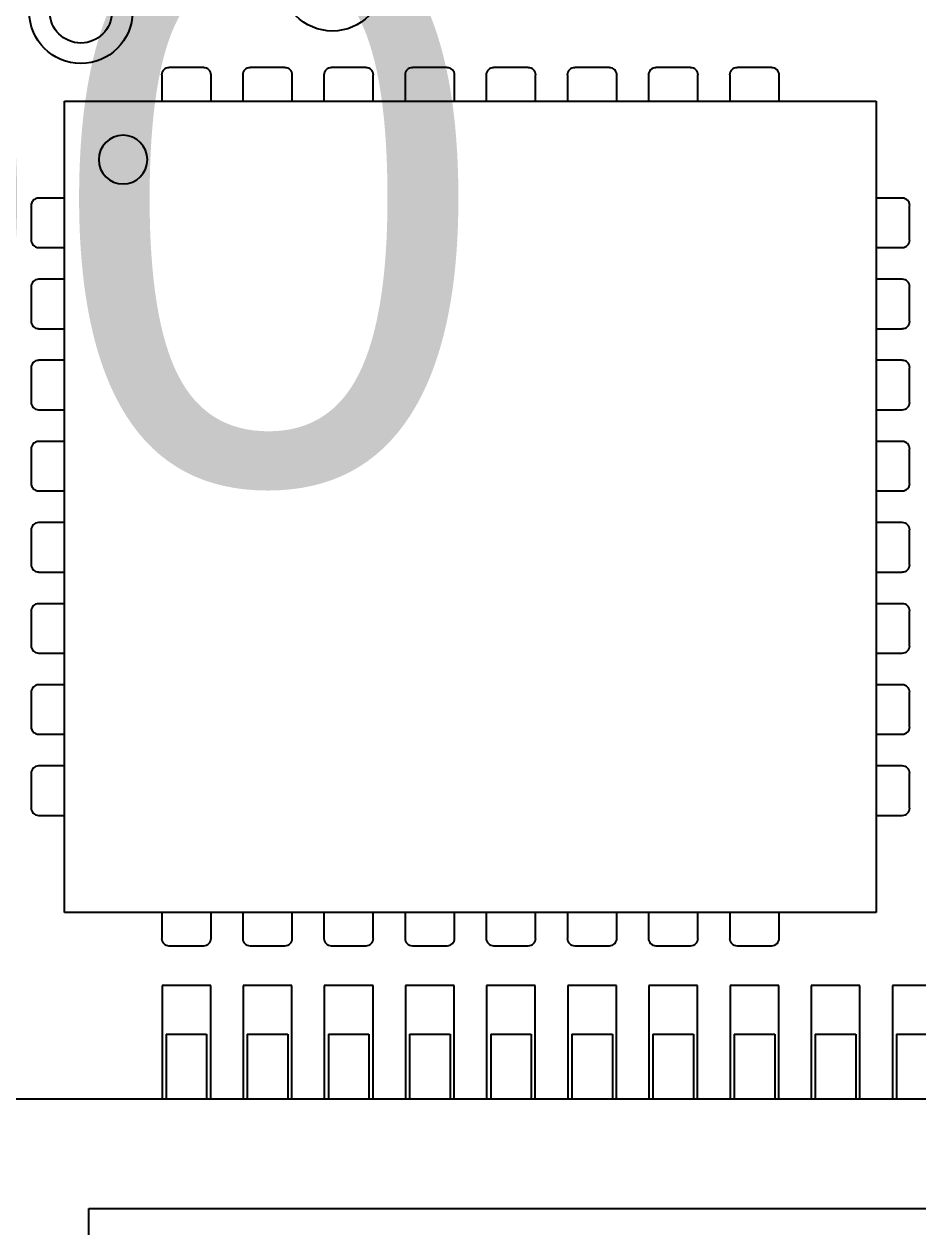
# Model space of a CAD drawing. Extents: x 77 to 183, y 92 to 133.
# Drawn here: x 100.03 to 105.53, y 103.28 to 110.69 of the extents above; entities that cross this region are included whole.
import ezdxf
from ezdxf.enums import TextEntityAlignment as Align

# ---------------------------------------------------------------- set-up
doc = ezdxf.new("R2010")
doc.units = 0
doc.layers.get('0').update_dxf_attribs({"linetype": 'CONTINUOUS'})
for name, color, linetype in [('Dimension', 7, 'CONTINUOUS'), ('Dimension002', 7, 'CONTINUOUS'), ('View004', 7, 'CONTINUOUS')]:
    doc.layers.add(name, color=color, linetype=linetype)
doc.styles.get("Standard").update_dxf_attribs({"font": 'arial.ttf'})
doc.dimstyles.get("Standard").update_dxf_attribs({"dimscale": 0, "dimtxt": 2.5, "dimasz": 2.5, "dimexe": 1.25, "dimexo": 0.625, "dimtad": 1, "dimtxsty": 'STANDARD', "dimcen": 2.5, "dimazin": 3, "dimtfac": 1, "dimtmove": 0, "dimatfit": 3})

# ---------------------------------------------------------------- blocks, each defined once
blk = doc.blocks.new('*Dimension')
at = {"color": 0}
for points in [[(89.775, 119.367), (89.775, 118.533), (94.775, 118.95)], [(119.775, 119.367), (119.775, 118.533), (114.775, 118.95)]]:
    blk.add_solid(points, dxfattribs=at)
at = {"layer": 'Dimension'}
for p, q in [((94.775, 97.8653), (94.775, 118.95)), ((94.775, 118.95), (114.775, 118.95)), ((114.775, 97.8653), (114.775, 118.95))]:
    blk.add_line(p, q, dxfattribs=at)
blk.add_text('20.00', height=3.5, dxfattribs=at).set_placement((104.775, 118.95), align=Align.CENTER)
blk = doc.blocks.new('*Dimension002')
at = {"color": 0}
for points in [[(97.1917, 121.365), (96.3583, 121.365), (96.775, 116.365)], [(97.1917, 94.3653), (96.3583, 94.3653), (96.775, 99.3653)]]:
    blk.add_solid(points, dxfattribs=at)
at = {"layer": 'Dimension002'}
for p, q in [((96.275, 116.365), (96.775, 116.365)), ((96.775, 116.365), (96.775, 99.3653)), ((96.275, 99.3653), (96.775, 99.3653))]:
    blk.add_line(p, q, dxfattribs=at)
blk.add_text('17.00', height=3.5, dxfattribs=at).set_placement((96.775, 107.865), align=Align.CENTER)

msp = doc.modelspace()

# ---------------------------------------------------------------- linework, layer by layer
at = {"layer": 'View004'}
for p, q in [((101.132, 110.422), (100.918, 110.422)), ((101.132, 110.422), (100.918, 110.422)), ((101.632, 110.422), (101.418, 110.422)), ((101.632, 110.422), (101.418, 110.422)), ((102.132, 110.422), (101.918, 110.422)), ((102.132, 110.422), (101.918, 110.422)), ((102.632, 110.422), (102.418, 110.422)), ((102.632, 110.422), (102.418, 110.422)), ((103.132, 110.422), (102.918, 110.422)), ((103.132, 110.422), (102.918, 110.422)), ((103.632, 110.422), (103.418, 110.422)), ((103.632, 110.422), (103.418, 110.422)), ((104.132, 110.422), (103.918, 110.422)), ((104.132, 110.422), (103.918, 110.422)), ((104.632, 110.422), (104.418, 110.422)), ((104.632, 110.422), (104.418, 110.422)), ((100.873, 110.376), (100.873, 110.215)), ((100.873, 110.376), (100.873, 110.215)), ((101.177, 110.215), (101.177, 110.376)), ((101.177, 110.215), (101.177, 110.376)), ((101.373, 110.376), (101.373, 110.215)), ((101.373, 110.376), (101.373, 110.215)), ((101.677, 110.215), (101.677, 110.376)), ((101.677, 110.215), (101.677, 110.376)), ((101.873, 110.376), (101.873, 110.215)), ((101.873, 110.376), (101.873, 110.215)), ((102.177, 110.215), (102.177, 110.376)), ((102.177, 110.215), (102.177, 110.376)), ((102.373, 110.376), (102.373, 110.215)), ((102.373, 110.376), (102.373, 110.215)), ((102.677, 110.215), (102.677, 110.376)), ((102.677, 110.215), (102.677, 110.376)), ((102.873, 110.376), (102.873, 110.215)), ((102.873, 110.376), (102.873, 110.215)), ((103.177, 110.215), (103.177, 110.376)), ((103.177, 110.215), (103.177, 110.376)), ((103.373, 110.376), (103.373, 110.215)), ((103.373, 110.376), (103.373, 110.215)), ((103.677, 110.215), (103.677, 110.376)), ((103.677, 110.215), (103.677, 110.376)), ((103.873, 110.376), (103.873, 110.215)), ((103.873, 110.376), (103.873, 110.215)), ((104.177, 110.215), (104.177, 110.376)), ((104.177, 110.215), (104.177, 110.376)), ((104.373, 110.376), (104.373, 110.215)), ((104.373, 110.376), (104.373, 110.215)), ((104.677, 110.215), (104.677, 110.376)), ((104.677, 110.215), (104.677, 110.376)), ((100.275, 105.215), (100.275, 110.215)), ((100.275, 110.215), (105.275, 110.215)), ((100.275, 105.215), (100.275, 110.215)), ((100.275, 110.215), (105.275, 110.215)), ((100.275, 105.215), (100.275, 110.215)), ((100.275, 110.215), (105.275, 110.215)), ((100.275, 110.215), (105.275, 110.215)), ((100.275, 105.215), (100.275, 110.215)), ((100.275, 105.215), (100.275, 110.215)), ((100.275, 110.215), (105.275, 110.215)), ((100.275, 110.215), (105.275, 110.215)), ((100.275, 105.215), (100.275, 110.215)), ((100.275, 105.215), (100.275, 110.215)), ((100.275, 110.215), (105.275, 110.215)), ((100.275, 110.215), (105.275, 110.215)), ((100.275, 105.215), (100.275, 110.215)), ((100.275, 105.215), (100.275, 110.215)), ((100.275, 110.215), (105.275, 110.215)), ((100.275, 110.215), (105.275, 110.215)), ((100.275, 105.215), (100.275, 110.215)), ((105.275, 110.215), (105.275, 105.215)), ((105.275, 110.215), (105.275, 105.215)), ((105.275, 110.215), (105.275, 105.215)), ((105.275, 110.215), (105.275, 105.215)), ((105.275, 110.215), (105.275, 105.215)), ((105.275, 110.215), (105.275, 105.215)), ((105.275, 110.215), (105.275, 105.215)), ((105.275, 110.215), (105.275, 105.215)), ((105.275, 110.215), (105.275, 105.215)), ((105.275, 110.215), (105.275, 105.215)), ((100.275, 109.618), (100.114, 109.618)), ((100.275, 109.618), (100.114, 109.618)), ((105.436, 109.618), (105.275, 109.618)), ((105.436, 109.618), (105.275, 109.618)), ((100.069, 109.572), (100.069, 109.359)), ((100.069, 109.572), (100.069, 109.359)), ((105.481, 109.359), (105.481, 109.572)), ((105.481, 109.359), (105.481, 109.572)), ((100.114, 109.313), (100.275, 109.313)), ((100.114, 109.313), (100.275, 109.313)), ((105.275, 109.313), (105.436, 109.313)), ((105.275, 109.313), (105.436, 109.313)), ((100.069, 109.072), (100.069, 108.859)), ((100.069, 109.072), (100.069, 108.859)), ((100.275, 109.118), (100.114, 109.118)), ((100.275, 109.118), (100.114, 109.118)), ((105.436, 109.118), (105.275, 109.118)), ((105.436, 109.118), (105.275, 109.118)), ((105.481, 108.859), (105.481, 109.072)), ((105.481, 108.859), (105.481, 109.072)), ((100.114, 108.813), (100.275, 108.813)), ((100.114, 108.813), (100.275, 108.813)), ((105.275, 108.813), (105.436, 108.813)), ((105.275, 108.813), (105.436, 108.813)), ((100.275, 108.618), (100.114, 108.618)), ((100.275, 108.618), (100.114, 108.618)), ((105.436, 108.618), (105.275, 108.618)), ((105.436, 108.618), (105.275, 108.618)), ((100.069, 108.572), (100.069, 108.359)), ((100.069, 108.572), (100.069, 108.359)), ((105.481, 108.359), (105.481, 108.572)), ((105.481, 108.359), (105.481, 108.572)), ((100.114, 108.313), (100.275, 108.313)), ((100.114, 108.313), (100.275, 108.313)), ((105.275, 108.313), (105.436, 108.313)), ((105.275, 108.313), (105.436, 108.313)), ((100.275, 108.118), (100.114, 108.118)), ((100.275, 108.118), (100.114, 108.118)), ((105.436, 108.118), (105.275, 108.118)), ((105.436, 108.118), (105.275, 108.118)), ((100.069, 108.072), (100.069, 107.859)), ((100.069, 108.072), (100.069, 107.859)), ((105.481, 107.859), (105.481, 108.072)), ((105.481, 107.859), (105.481, 108.072)), ((100.114, 107.813), (100.275, 107.813)), ((100.114, 107.813), (100.275, 107.813)), ((105.275, 107.813), (105.436, 107.813)), ((105.275, 107.813), (105.436, 107.813)), ((100.275, 107.618), (100.114, 107.618)), ((100.275, 107.618), (100.114, 107.618)), ((105.436, 107.618), (105.275, 107.618)), ((105.436, 107.618), (105.275, 107.618)), ((100.069, 107.572), (100.069, 107.359)), ((100.069, 107.572), (100.069, 107.359)), ((105.481, 107.359), (105.481, 107.572)), ((105.481, 107.359), (105.481, 107.572)), ((100.114, 107.313), (100.275, 107.313)), ((100.114, 107.313), (100.275, 107.313)), ((105.275, 107.313), (105.436, 107.313)), ((105.275, 107.313), (105.436, 107.313)), ((100.069, 107.072), (100.069, 106.859)), ((100.069, 107.072), (100.069, 106.859)), ((100.275, 107.118), (100.114, 107.118)), ((100.275, 107.118), (100.114, 107.118)), ((105.436, 107.118), (105.275, 107.118)), ((105.436, 107.118), (105.275, 107.118)), ((105.481, 106.859), (105.481, 107.072)), ((105.481, 106.859), (105.481, 107.072)), ((100.114, 106.813), (100.275, 106.813)), ((100.114, 106.813), (100.275, 106.813)), ((105.275, 106.813), (105.436, 106.813)), ((105.275, 106.813), (105.436, 106.813)), ((100.275, 106.618), (100.114, 106.618)), ((100.275, 106.618), (100.114, 106.618)), ((105.436, 106.618), (105.275, 106.618)), ((105.436, 106.618), (105.275, 106.618)), ((100.069, 106.572), (100.069, 106.359)), ((100.069, 106.572), (100.069, 106.359)), ((105.481, 106.359), (105.481, 106.572)), ((105.481, 106.359), (105.481, 106.572)), ((100.114, 106.313), (100.275, 106.313)), ((100.114, 106.313), (100.275, 106.313)), ((105.275, 106.313), (105.436, 106.313)), ((105.275, 106.313), (105.436, 106.313)), ((100.275, 106.118), (100.114, 106.118)), ((100.275, 106.118), (100.114, 106.118)), ((105.436, 106.118), (105.275, 106.118)), ((105.436, 106.118), (105.275, 106.118)), ((100.069, 106.072), (100.069, 105.859)), ((100.069, 106.072), (100.069, 105.859)), ((105.481, 105.859), (105.481, 106.072)), ((105.481, 105.859), (105.481, 106.072)), ((100.114, 105.813), (100.275, 105.813)), ((100.114, 105.813), (100.275, 105.813)), ((105.275, 105.813), (105.436, 105.813)), ((105.275, 105.813), (105.436, 105.813)), ((105.275, 105.215), (100.275, 105.215)), ((105.275, 105.215), (100.275, 105.215)), ((105.275, 105.215), (100.275, 105.215)), ((105.275, 105.215), (100.275, 105.215)), ((105.275, 105.215), (100.275, 105.215)), ((105.275, 105.215), (100.275, 105.215)), ((105.275, 105.215), (100.275, 105.215)), ((105.275, 105.215), (100.275, 105.215)), ((105.275, 105.215), (100.275, 105.215)), ((105.275, 105.215), (100.275, 105.215)), ((100.873, 105.215), (100.873, 105.055)), ((100.873, 105.215), (100.873, 105.055)), ((101.177, 105.055), (101.177, 105.215)), ((101.177, 105.055), (101.177, 105.215)), ((101.373, 105.215), (101.373, 105.055)), ((101.373, 105.215), (101.373, 105.055)), ((101.677, 105.055), (101.677, 105.215)), ((101.677, 105.055), (101.677, 105.215)), ((101.873, 105.215), (101.873, 105.055)), ((101.873, 105.215), (101.873, 105.055)), ((102.177, 105.055), (102.177, 105.215)), ((102.177, 105.055), (102.177, 105.215)), ((102.373, 105.215), (102.373, 105.055)), ((102.373, 105.215), (102.373, 105.055)), ((102.677, 105.055), (102.677, 105.215)), ((102.677, 105.055), (102.677, 105.215)), ((102.873, 105.215), (102.873, 105.055)), ((102.873, 105.215), (102.873, 105.055)), ((103.177, 105.055), (103.177, 105.215)), ((103.177, 105.055), (103.177, 105.215)), ((103.373, 105.215), (103.373, 105.055)), ((103.373, 105.215), (103.373, 105.055)), ((103.677, 105.055), (103.677, 105.215)), ((103.677, 105.055), (103.677, 105.215)), ((103.873, 105.215), (103.873, 105.055)), ((103.873, 105.215), (103.873, 105.055)), ((104.177, 105.055), (104.177, 105.215)), ((104.177, 105.055), (104.177, 105.215)), ((104.373, 105.215), (104.373, 105.055)), ((104.373, 105.215), (104.373, 105.055)), ((104.677, 105.055), (104.677, 105.215)), ((104.677, 105.055), (104.677, 105.215)), ((100.918, 105.009), (101.132, 105.009)), ((100.918, 105.009), (101.132, 105.009)), ((101.418, 105.009), (101.632, 105.009)), ((101.418, 105.009), (101.632, 105.009)), ((101.918, 105.009), (102.132, 105.009)), ((101.918, 105.009), (102.132, 105.009)), ((102.418, 105.009), (102.632, 105.009)), ((102.418, 105.009), (102.632, 105.009)), ((102.918, 105.009), (103.132, 105.009)), ((102.918, 105.009), (103.132, 105.009)), ((103.418, 105.009), (103.632, 105.009)), ((103.418, 105.009), (103.632, 105.009)), ((103.918, 105.009), (104.132, 105.009)), ((103.918, 105.009), (104.132, 105.009)), ((104.418, 105.009), (104.632, 105.009)), ((104.418, 105.009), (104.632, 105.009)), ((101.175, 104.765), (100.875, 104.765)), ((100.875, 104.765), (100.875, 104.065)), ((101.175, 104.765), (100.875, 104.765)), ((100.875, 104.765), (100.875, 104.065)), ((101.175, 104.065), (101.175, 104.765)), ((101.175, 104.065), (101.175, 104.765)), ((101.675, 104.765), (101.375, 104.765)), ((101.375, 104.765), (101.375, 104.065)), ((101.675, 104.765), (101.375, 104.765)), ((101.375, 104.765), (101.375, 104.065)), ((101.675, 104.065), (101.675, 104.765)), ((101.675, 104.065), (101.675, 104.765)), ((102.175, 104.765), (101.875, 104.765)), ((101.875, 104.765), (101.875, 104.065)), ((102.175, 104.765), (101.875, 104.765)), ((101.875, 104.765), (101.875, 104.065)), ((102.175, 104.065), (102.175, 104.765)), ((102.175, 104.065), (102.175, 104.765)), ((102.675, 104.765), (102.375, 104.765)), ((102.375, 104.765), (102.375, 104.065)), ((102.675, 104.765), (102.375, 104.765)), ((102.375, 104.765), (102.375, 104.065)), ((102.675, 104.065), (102.675, 104.765)), ((102.675, 104.065), (102.675, 104.765)), ((103.175, 104.765), (102.875, 104.765)), ((102.875, 104.765), (102.875, 104.065)), ((103.175, 104.765), (102.875, 104.765)), ((102.875, 104.765), (102.875, 104.065)), ((103.175, 104.065), (103.175, 104.765)), ((103.175, 104.065), (103.175, 104.765)), ((103.675, 104.765), (103.375, 104.765)), ((103.375, 104.765), (103.375, 104.065)), ((103.675, 104.765), (103.375, 104.765)), ((103.375, 104.765), (103.375, 104.065)), ((103.675, 104.065), (103.675, 104.765)), ((103.675, 104.065), (103.675, 104.765)), ((104.175, 104.765), (103.875, 104.765)), ((103.875, 104.765), (103.875, 104.065)), ((104.175, 104.765), (103.875, 104.765)), ((103.875, 104.765), (103.875, 104.065)), ((104.175, 104.065), (104.175, 104.765)), ((104.175, 104.065), (104.175, 104.765)), ((104.675, 104.765), (104.375, 104.765)), ((104.375, 104.765), (104.375, 104.065)), ((104.675, 104.765), (104.375, 104.765)), ((104.375, 104.765), (104.375, 104.065)), ((104.675, 104.065), (104.675, 104.765)), ((104.675, 104.065), (104.675, 104.765)), ((105.175, 104.765), (104.875, 104.765)), ((104.875, 104.765), (104.875, 104.065)), ((105.175, 104.765), (104.875, 104.765)), ((104.875, 104.765), (104.875, 104.065)), ((105.175, 104.065), (105.175, 104.765)), ((105.175, 104.065), (105.175, 104.765)), ((105.675, 104.765), (105.375, 104.765)), ((105.375, 104.765), (105.375, 104.065)), ((105.675, 104.765), (105.375, 104.765)), ((105.375, 104.765), (105.375, 104.065)), ((100.9, 104.465), (100.9, 104.065)), ((100.9, 104.465), (101.15, 104.465)), ((100.9, 104.465), (100.9, 104.065)), ((100.9, 104.465), (101.15, 104.465)), ((101.15, 104.465), (101.15, 104.065)), ((101.15, 104.465), (101.15, 104.065)), ((101.4, 104.465), (101.4, 104.065)), ((101.4, 104.465), (101.65, 104.465)), ((101.4, 104.465), (101.4, 104.065)), ((101.4, 104.465), (101.65, 104.465)), ((101.65, 104.465), (101.65, 104.065)), ((101.65, 104.465), (101.65, 104.065)), ((101.9, 104.465), (101.9, 104.065)), ((101.9, 104.465), (102.15, 104.465)), ((101.9, 104.465), (101.9, 104.065)), ((101.9, 104.465), (102.15, 104.465)), ((102.15, 104.465), (102.15, 104.065)), ((102.15, 104.465), (102.15, 104.065)), ((102.4, 104.465), (102.4, 104.065)), ((102.4, 104.465), (102.65, 104.465)), ((102.4, 104.465), (102.4, 104.065)), ((102.4, 104.465), (102.65, 104.465)), ((102.65, 104.465), (102.65, 104.065)), ((102.65, 104.465), (102.65, 104.065)), ((102.9, 104.465), (102.9, 104.065)), ((102.9, 104.465), (103.15, 104.465)), ((102.9, 104.465), (102.9, 104.065)), ((102.9, 104.465), (103.15, 104.465)), ((103.15, 104.465), (103.15, 104.065)), ((103.15, 104.465), (103.15, 104.065)), ((103.4, 104.465), (103.4, 104.065)), ((103.4, 104.465), (103.65, 104.465)), ((103.4, 104.465), (103.4, 104.065)), ((103.4, 104.465), (103.65, 104.465)), ((103.65, 104.465), (103.65, 104.065)), ((103.65, 104.465), (103.65, 104.065)), ((103.9, 104.465), (103.9, 104.065)), ((103.9, 104.465), (104.15, 104.465)), ((103.9, 104.465), (103.9, 104.065)), ((103.9, 104.465), (104.15, 104.465)), ((104.15, 104.465), (104.15, 104.065)), ((104.15, 104.465), (104.15, 104.065)), ((104.4, 104.465), (104.4, 104.065)), ((104.4, 104.465), (104.65, 104.465)), ((104.4, 104.465), (104.4, 104.065)), ((104.4, 104.465), (104.65, 104.465)), ((104.65, 104.465), (104.65, 104.065)), ((104.65, 104.465), (104.65, 104.065)), ((104.9, 104.465), (104.9, 104.065)), ((104.9, 104.465), (105.15, 104.465)), ((104.9, 104.465), (104.9, 104.065)), ((104.9, 104.465), (105.15, 104.465)), ((105.15, 104.465), (105.15, 104.065)), ((105.15, 104.465), (105.15, 104.065)), ((105.4, 104.465), (105.4, 104.065)), ((105.4, 104.465), (105.65, 104.465)), ((105.4, 104.465), (105.4, 104.065)), ((105.4, 104.465), (105.65, 104.465)), ((109.875, 104.065), (99.675, 104.065)), ((109.875, 104.065), (99.675, 104.065)), ((100.425, 103.39), (109.125, 103.39)), ((100.425, 102.765), (100.425, 103.39)), ((100.425, 103.39), (109.125, 103.39)), ((100.425, 102.765), (100.425, 103.39))]:
    msp.add_line(p, q, dxfattribs=at)
for centre, radius in [((101.925, 110.965), 0.3175), ((101.925, 110.965), 0.3175), ((100.375, 110.765), 0.3175), ((100.375, 110.765), 0.3175), ((100.375, 110.765), 0.1915), ((100.375, 110.765), 0.1915)]:
    msp.add_circle(centre, radius, dxfattribs=at)
for centre, radius, start, end in [((100.918, 110.376), 0.0457, 90, 180), ((100.918, 110.376), 0.0457, 90, 180), ((101.132, 110.376), 0.0457, 0, 90), ((101.132, 110.376), 0.0457, 0, 90), ((101.418, 110.376), 0.0457, 90, 180), ((101.418, 110.376), 0.0457, 90, 180), ((101.632, 110.376), 0.0457, 0, 90), ((101.632, 110.376), 0.0457, 0, 90), ((101.918, 110.376), 0.0457, 90, 180), ((101.918, 110.376), 0.0457, 90, 180), ((102.132, 110.376), 0.0457, 0, 90), ((102.132, 110.376), 0.0457, 0, 90), ((102.418, 110.376), 0.0457, 90, 180), ((102.418, 110.376), 0.0457, 90, 180), ((102.632, 110.376), 0.0457, 0, 90), ((102.632, 110.376), 0.0457, 0, 90), ((102.918, 110.376), 0.0457, 90, 180), ((102.918, 110.376), 0.0457, 90, 180), ((103.132, 110.376), 0.0457, 0, 90), ((103.132, 110.376), 0.0457, 0, 90), ((103.418, 110.376), 0.0457, 90, 180), ((103.418, 110.376), 0.0457, 90, 180), ((103.632, 110.376), 0.0457, 0, 90), ((103.632, 110.376), 0.0457, 0, 90), ((103.918, 110.376), 0.0457, 90, 180), ((103.918, 110.376), 0.0457, 90, 180), ((104.132, 110.376), 0.0457, 0, 90), ((104.132, 110.376), 0.0457, 0, 90), ((104.418, 110.376), 0.0457, 90, 180), ((104.418, 110.376), 0.0457, 90, 180), ((104.632, 110.376), 0.0457, 0, 90), ((104.632, 110.376), 0.0457, 0, 90), ((100.635, 109.855), 0.15, 90, -90), ((100.635, 109.855), 0.15, 90, -90), ((100.635, 109.855), 0.15, 90, -90), ((100.635, 109.855), 0.15, 90, -90), ((100.635, 109.855), 0.15, 90, -90), ((100.635, 109.855), 0.15, 90, -90), ((100.635, 109.855), 0.15, 90, -90), ((100.635, 109.855), 0.15, 90, -90), ((100.635, 109.855), 0.15, 90, -90), ((100.635, 109.855), 0.15, 90, -90), ((100.635, 109.855), 0.15, 90, -90), ((100.635, 109.855), 0.15, 90, -90), ((100.635, 109.855), 0.15, 90, -90), ((100.635, 109.855), 0.15, 90, -90), ((100.635, 109.855), 0.15, 90, -90), ((100.635, 109.855), 0.15, 90, -90), ((100.635, 109.855), 0.15, 90, -90), ((100.635, 109.855), 0.15, 90, -90), ((100.635, 109.855), 0.15, 90, -90), ((100.635, 109.855), 0.15, 90, -90), ((100.635, 109.855), 0.15, -90, 90), ((100.635, 109.855), 0.15, -90, 90), ((100.635, 109.855), 0.15, -90, 90), ((100.635, 109.855), 0.15, -90, 90), ((100.635, 109.855), 0.15, -90, 90), ((100.635, 109.855), 0.15, -90, 90), ((100.635, 109.855), 0.15, -90, 90), ((100.635, 109.855), 0.15, -90, 90), ((100.635, 109.855), 0.15, -90, 90), ((100.635, 109.855), 0.15, -90, 90), ((100.635, 109.855), 0.15, -90, 90), ((100.635, 109.855), 0.15, -90, 90), ((100.635, 109.855), 0.15, -90, 90), ((100.635, 109.855), 0.15, -90, 90), ((100.635, 109.855), 0.15, -90, 90), ((100.635, 109.855), 0.15, -90, 90), ((100.635, 109.855), 0.15, -90, 90), ((100.635, 109.855), 0.15, -90, 90), ((100.635, 109.855), 0.15, -90, 90), ((100.635, 109.855), 0.15, -90, 90), ((100.114, 109.572), 0.0457, 90, 180), ((100.114, 109.572), 0.0457, 90, 180), ((105.436, 109.572), 0.0457, 0, 90), ((105.436, 109.572), 0.0457, 0, 90), ((100.114, 109.359), 0.0457, 180, -90), ((100.114, 109.359), 0.0457, 180, -90), ((105.436, 109.359), 0.0457, -90, 0), ((105.436, 109.359), 0.0457, -90, 0), ((100.114, 109.072), 0.0457, 90, 180), ((100.114, 109.072), 0.0457, 90, 180), ((105.436, 109.072), 0.0457, 0, 90), ((105.436, 109.072), 0.0457, 0, 90), ((100.114, 108.859), 0.0457, 180, -90), ((100.114, 108.859), 0.0457, 180, -90), ((105.436, 108.859), 0.0457, -90, 0), ((105.436, 108.859), 0.0457, -90, 0), ((100.114, 108.572), 0.0457, 90, 180), ((100.114, 108.572), 0.0457, 90, 180), ((105.436, 108.572), 0.0457, 0, 90), ((105.436, 108.572), 0.0457, 0, 90), ((100.114, 108.359), 0.0457, 180, -90), ((100.114, 108.359), 0.0457, 180, -90), ((105.436, 108.359), 0.0457, -90, 0), ((105.436, 108.359), 0.0457, -90, 0), ((100.114, 108.072), 0.0457, 90, 180), ((100.114, 108.072), 0.0457, 90, 180), ((105.436, 108.072), 0.0457, 0, 90), ((105.436, 108.072), 0.0457, 0, 90), ((100.114, 107.859), 0.0457, 180, -90), ((100.114, 107.859), 0.0457, 180, -90), ((105.436, 107.859), 0.0457, -90, 0), ((105.436, 107.859), 0.0457, -90, 0), ((100.114, 107.572), 0.0457, 90, 180), ((100.114, 107.572), 0.0457, 90, 180), ((105.436, 107.572), 0.0457, 0, 90), ((105.436, 107.572), 0.0457, 0, 90), ((100.114, 107.359), 0.0457, 180, -90), ((100.114, 107.359), 0.0457, 180, -90), ((105.436, 107.359), 0.0457, -90, 0), ((105.436, 107.359), 0.0457, -90, 0), ((100.114, 107.072), 0.0457, 90, 180), ((100.114, 107.072), 0.0457, 90, 180), ((105.436, 107.072), 0.0457, 0, 90), ((105.436, 107.072), 0.0457, 0, 90), ((100.114, 106.859), 0.0457, 180, -90), ((100.114, 106.859), 0.0457, 180, -90), ((105.436, 106.859), 0.0457, -90, 0), ((105.436, 106.859), 0.0457, -90, 0), ((100.114, 106.572), 0.0457, 90, 180), ((100.114, 106.572), 0.0457, 90, 180), ((105.436, 106.572), 0.0457, 0, 90), ((105.436, 106.572), 0.0457, 0, 90), ((100.114, 106.359), 0.0457, 180, -90), ((100.114, 106.359), 0.0457, 180, -90), ((105.436, 106.359), 0.0457, -90, 0), ((105.436, 106.359), 0.0457, -90, 0), ((100.114, 106.072), 0.0457, 90, 180), ((100.114, 106.072), 0.0457, 90, 180), ((105.436, 106.072), 0.0457, 0, 90), ((105.436, 106.072), 0.0457, 0, 90), ((100.114, 105.859), 0.0457, 180, -90), ((100.114, 105.859), 0.0457, 180, -90), ((105.436, 105.859), 0.0457, -90, 0), ((105.436, 105.859), 0.0457, -90, 0), ((100.918, 105.055), 0.0457, 180, -90), ((100.918, 105.055), 0.0457, 180, -90), ((101.132, 105.055), 0.0457, -90, 0), ((101.132, 105.055), 0.0457, -90, 0), ((101.418, 105.055), 0.0457, 180, -90), ((101.418, 105.055), 0.0457, 180, -90), ((101.632, 105.055), 0.0457, -90, 0), ((101.632, 105.055), 0.0457, -90, 0), ((101.918, 105.055), 0.0457, 180, -90), ((101.918, 105.055), 0.0457, 180, -90), ((102.132, 105.055), 0.0457, -90, 0), ((102.132, 105.055), 0.0457, -90, 0), ((102.418, 105.055), 0.0457, 180, -90), ((102.418, 105.055), 0.0457, 180, -90), ((102.632, 105.055), 0.0457, -90, 0), ((102.632, 105.055), 0.0457, -90, 0), ((102.918, 105.055), 0.0457, 180, -90), ((102.918, 105.055), 0.0457, 180, -90), ((103.132, 105.055), 0.0457, -90, 0), ((103.132, 105.055), 0.0457, -90, 0), ((103.418, 105.055), 0.0457, 180, -90), ((103.418, 105.055), 0.0457, 180, -90), ((103.632, 105.055), 0.0457, -90, 0), ((103.632, 105.055), 0.0457, -90, 0), ((103.918, 105.055), 0.0457, 180, -90), ((103.918, 105.055), 0.0457, 180, -90), ((104.132, 105.055), 0.0457, -90, 0), ((104.132, 105.055), 0.0457, -90, 0), ((104.418, 105.055), 0.0457, 180, -90), ((104.418, 105.055), 0.0457, 180, -90), ((104.632, 105.055), 0.0457, -90, 0), ((104.632, 105.055), 0.0457, -90, 0)]:
    msp.add_arc(centre, radius, start, end, dxfattribs=at)

# ---------------------------------------------------------------- dimensions: what is measured, and where the dimension line sits
at = {"layer": 'Dimension'}
dim = msp.add_linear_dim(base=(104.775, 118.95), p1=(94.775, 97.8653), p2=(114.775, 97.8653), text='20.00', dimstyle='STANDARD', dxfattribs=at)
dim.commit()
dim.dimension.update_dxf_attribs({"geometry": '*Dimension', "text_midpoint": (104.775, 123.95)})
at = {"layer": 'Dimension002'}
dim = msp.add_linear_dim(base=(96.775, 107.865), p1=(96.275, 116.365), p2=(96.275, 99.3653), angle=90, text='17.00', dimstyle='STANDARD', dxfattribs=at)
dim.commit()
dim.dimension.update_dxf_attribs({"geometry": '*Dimension002', "text_midpoint": (91.775, 107.865)})

doc.saveas('drawing.dxf')
